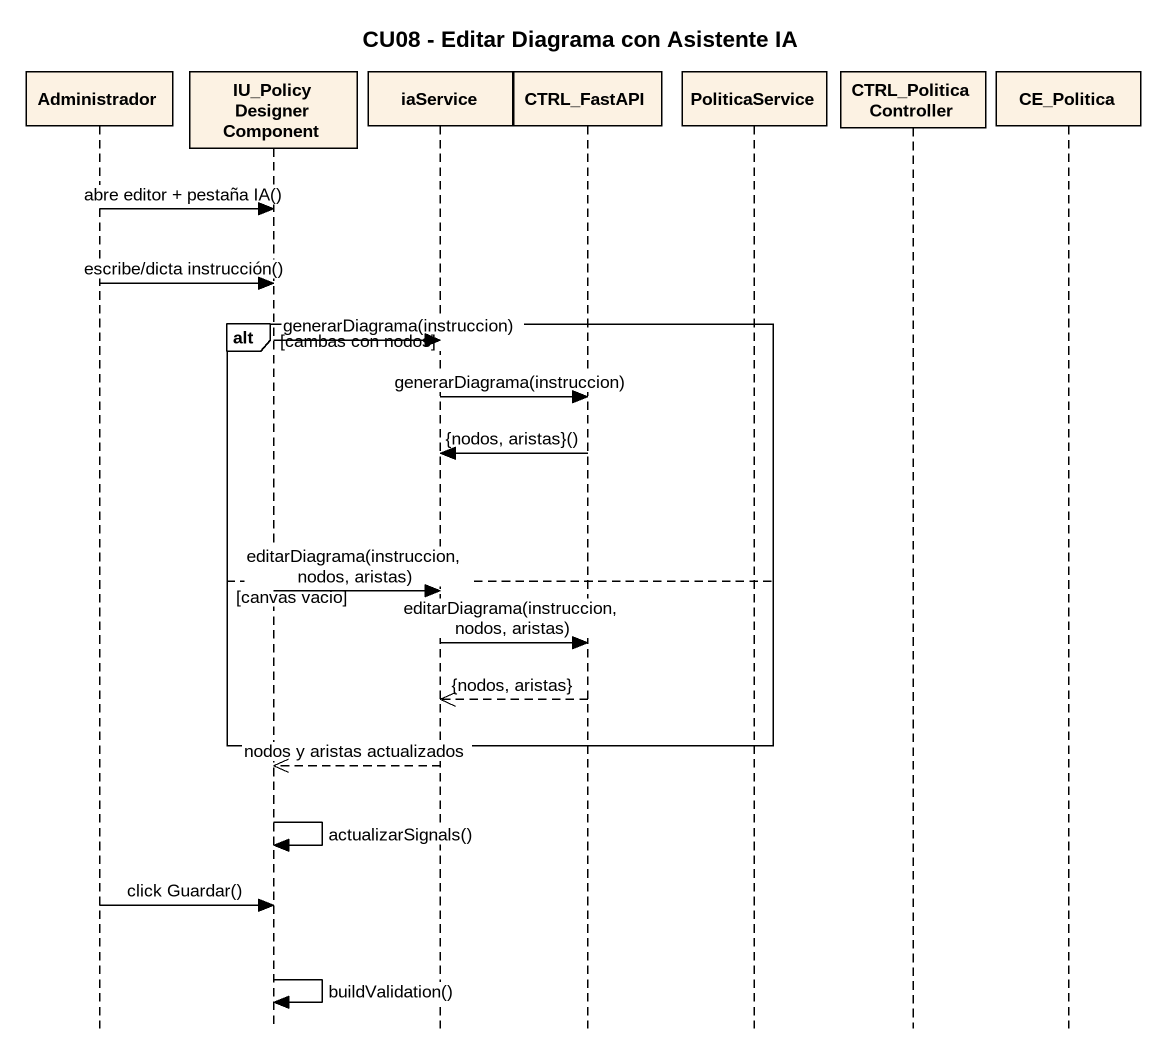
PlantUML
@startuml
title CU08 - Editar Diagrama con Asistente IA
hide footbox
participant Administrador
participant IU_PolicyDesignerComponent
participant iaService
participant CTRL_FastAPI
participant PoliticaService
participant CTRL_PoliticaController
participant CE_Politica

Administrador -> IU_PolicyDesignerComponent : abre editor + pestaña IA()
Administrador -> IU_PolicyDesignerComponent : escribe/dicta instrucción()
alt cambas con nodos
  IU_PolicyDesignerComponent -> iaService : generarDiagrama(instruccion)
  iaService -> CTRL_FastAPI : generarDiagrama(instruccion)
  CTRL_FastAPI -> iaService : {nodos, aristas}()
else canvas vacio
  IU_PolicyDesignerComponent -> iaService : editarDiagrama(instruccion, nodos, aristas)
  iaService -> CTRL_FastAPI : editarDiagrama(instruccion, nodos, aristas)
  CTRL_FastAPI -->> iaService : {nodos, aristas}
end
iaService -->> IU_PolicyDesignerComponent : nodos y aristas actualizados
IU_PolicyDesignerComponent -> IU_PolicyDesignerComponent : actualizarSignals()
Administrador -> IU_PolicyDesignerComponent : click Guardar()
IU_PolicyDesignerComponent -> IU_PolicyDesignerComponent : buildValidation()
@enduml
